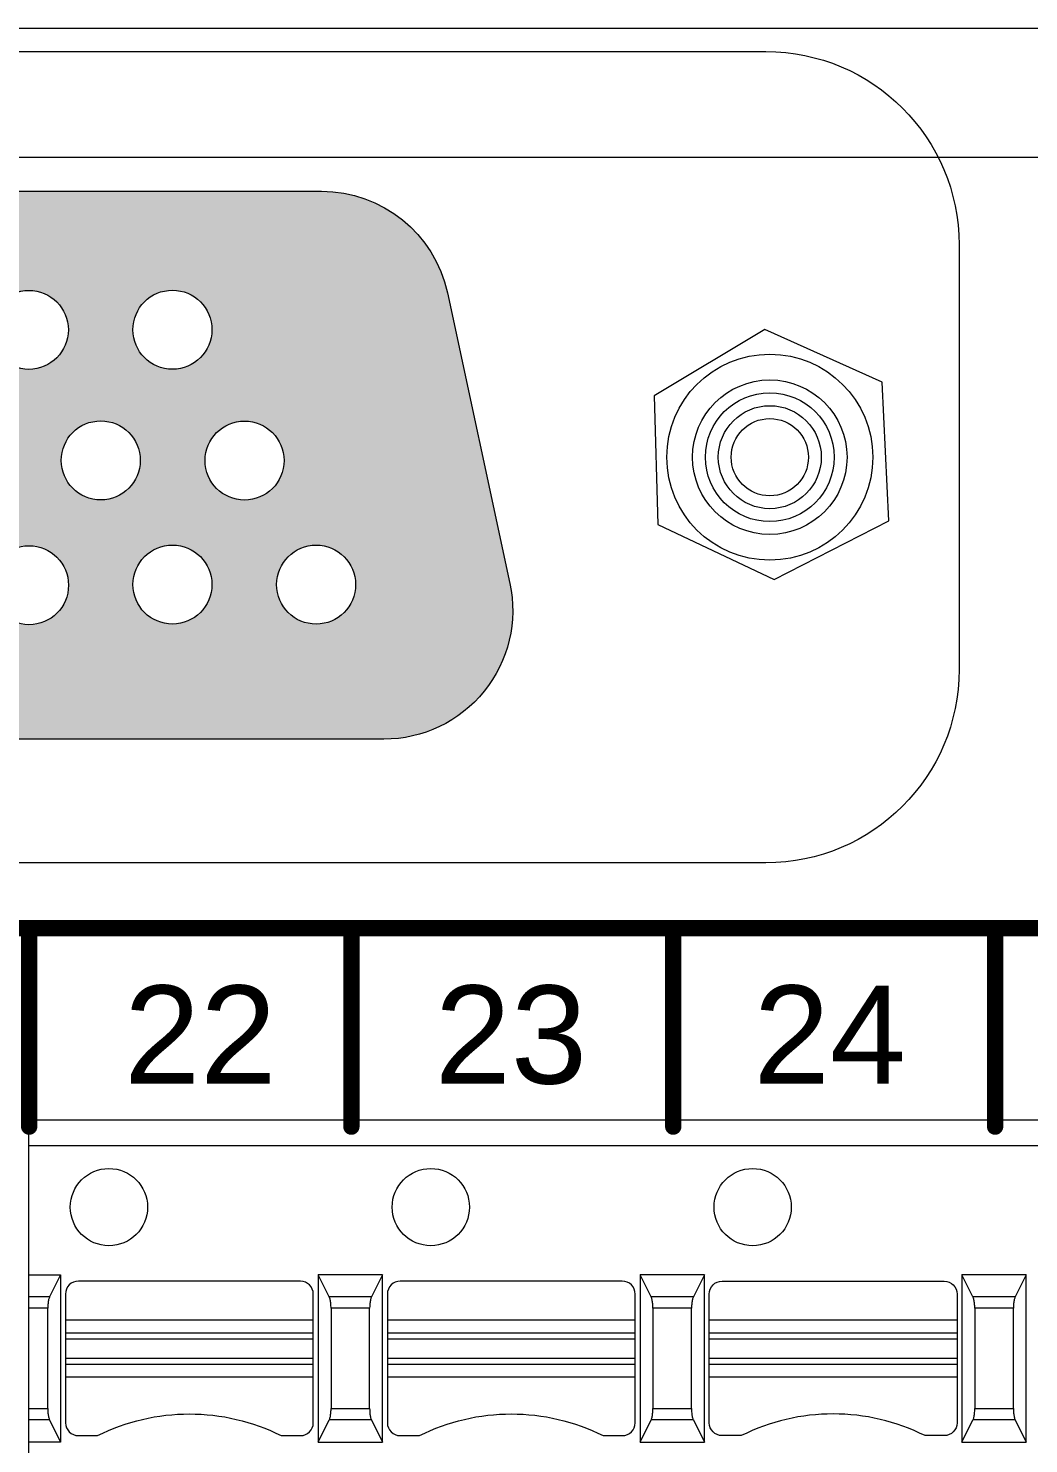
# Model space of a CAD drawing. Header units: millimetres. Extents: x 485.8 to 560.8, y 382.8 to 430.9.
# Drawn here: x 528.37 to 543.91, y 407.37 to 429.35 of the extents above; entities that cross this region are included whole.
import ezdxf

# ---------------------------------------------------------------- set-up
doc = ezdxf.new("R2010")
doc.units = ezdxf.units.MM
doc.linetypes.add('Dashed', pattern=[2, 1, -1])
for name, color, linetype, lineweight in [('AM_0', 7, 'Continuous', 50), ('AM_4', 3, 'Continuous', 25), ('AM_9', 6, 'Dashed', 25)]:
    doc.layers.add(name, color=color, linetype=linetype, lineweight=lineweight)
doc.layers.add('TOPOVERLAY', color=2, linetype='Continuous')
doc.styles.get("Standard").update_dxf_attribs({"font": 'arial.ttf'})

msp = doc.modelspace()

# ---------------------------------------------------------------- hatches: boundary and pattern name
at = {"lineweight": 5}
h = msp.add_hatch(color=256, dxfattribs=at)
h.dxf.hatch_style = 1
h.set_gradient(color1=(51, 51, 51), color2=(0, 0, 0), one_color=1)
edge = h.paths.add_edge_path()
edge.add_line((513.311210037104, 426.8215207425971), (532.9243097366672, 426.8215207425971))
edge.add_arc((532.9243097366672, 424.8215207425971), 2.000000000000018, 12.147341802023504, 90.00000000000051, ccw=False)
edge.add_line((534.8795291394754, 425.2423735516437), (535.85069422332, 420.7304853702043))
edge.add_arc((533.8954748205118, 420.3096325611577), 2.000000000000012, -90.00000000000051, 12.147341802022709, ccw=False)
edge.add_line((533.8954748205118, 418.3096325611577), (512.5281929277025, 418.3096325611577))
edge.add_arc((512.5281929277025, 420.3096325611577), 2.000000000000026, 170.1546444053658, 270.00000000000006, ccw=False)
edge.add_line((510.5576472253986, 420.651611559243), (511.3406643348001, 425.1634997406824))
edge.add_arc((513.311210037104, 424.8215207425971), 2.000000000000023, 89.99999999999989, 170.154644405366, ccw=False)
edge = h.paths.add_edge_path(flags=16)
edge.add_arc((530.6088553819028, 424.6700841731696), 0.6136061035397146, 0, 360)
edge = h.paths.add_edge_path(flags=16)
edge.add_arc((528.3792766018151, 424.6682367855535), 0.6136061035397146, 0, 360)
edge = h.paths.add_edge_path(flags=16)
edge.add_arc((526.1476979449645, 424.6653407600399), 0.6136061035397146, 0, 360)
edge = h.paths.add_edge_path(flags=16)
edge.add_arc((523.9160004835541, 424.6703742219499), 0.6136061035397146, 0, 360)
edge = h.paths.add_edge_path(flags=16)
edge.add_arc((521.6837684016219, 424.6639574504722), 0.6136061035397146, 0, 360)
edge = h.paths.add_edge_path(flags=16)
edge.add_arc((519.4483153960583, 424.6682992575986), 0.6136061035397146, 0, 360)
edge = h.paths.add_edge_path(flags=16)
edge.add_arc((516.8094201994853, 424.5560829014085), 0.6136061035397146, 0, 360)
edge = h.paths.add_edge_path(flags=16)
edge.add_arc((514.5782837596088, 424.5725621344173), 0.6136061035397146, 0, 360)
edge = h.paths.add_edge_path(flags=16)
edge.add_arc((531.7291348067279, 422.6370800104569), 0.6136061035397146, 0, 360)
edge = h.paths.add_edge_path(flags=16)
edge.add_arc((529.4954836703268, 422.6402794716178), 0.6136061035397146, 0, 360)
edge = h.paths.add_edge_path(flags=16)
edge.add_arc((527.260862296685, 422.6314753755642), 0.6136061035397146, 0, 360)
edge = h.paths.add_edge_path(flags=16)
edge.add_arc((525.0313363186247, 422.63419737181), 0.6136061035397146, 0, 360)
edge = h.paths.add_edge_path(flags=16)
edge.add_arc((522.7989656313725, 422.6414842896284), 0.6136061035397146, 0, 360)
edge = h.paths.add_edge_path(flags=16)
edge.add_arc((520.1656688256361, 422.6266516412334), 0.6136061035397146, 0, 360)
edge = h.paths.add_edge_path(flags=16)
edge.add_arc((517.9253580336116, 422.6326712689966), 0.6136061035397146, 0, 360)
edge = h.paths.add_edge_path(flags=16)
edge.add_arc((515.69162769417, 422.6377627406628), 0.6136061035397146, 0, 360)
edge = h.paths.add_edge_path(flags=16)
edge.add_arc((532.8417258477132, 420.7104689168842), 0.6136061035397146, 0, 360)
edge = h.paths.add_edge_path(flags=16)
edge.add_arc((530.6094805652749, 420.711169496246), 0.6136061035397146, 0, 360)
edge = h.paths.add_edge_path(flags=16)
edge.add_arc((528.3807466176152, 420.700705428711), 0.6136061035397146, 0, 360)
edge = h.paths.add_edge_path(flags=16)
edge.add_arc((526.147517897429, 420.7086840013131), 0.6136061035397146, 0, 360)
edge = h.paths.add_edge_path(flags=16)
edge.add_arc((523.9131011316406, 420.7047393379012), 0.6136061035397146, 0, 360)
edge = h.paths.add_edge_path(flags=16)
edge.add_arc((521.6857070354092, 420.6984028876246), 0.6136061035397146, 0, 360)
edge = h.paths.add_edge_path(flags=16)
edge.add_arc((519.0495263836564, 420.6979878947541), 0.6136061035397146, 0, 360)
edge = h.paths.add_edge_path(flags=16)
edge.add_arc((516.8206802316907, 420.6917808508561), 0.6136061035397146, 0, 360)
edge = h.paths.add_edge_path(flags=16)
edge.add_arc((514.5788645819028, 420.7100717731697), 0.6136061035397146, 0, 360)
edge = h.paths.add_edge_path(flags=16)
edge.add_arc((513.4577389486493, 422.6274370040847), 0.6136061035397146, 0, 360)

# ---------------------------------------------------------------- linework, layer by layer
at = {"color": 0, "lineweight": 5}
for p, q in [((491.2878524278411, 429.3520760662982), (555.2878524278411, 429.3520760662982)), ((487.2878625219028, 427.3520783331696), (559.2878625218087, 427.3520783331688))]:
    msp.add_line(p, q, dxfattribs=at)
for points in [[(506.6288483819028, 428.9900653731697), (539.8288715819028, 428.9900653731697, -0.4142135623731), (542.8288715819028, 425.9900653731697), (542.8288715819028, 419.3900905731696, -0.4142135623731), (539.8288715819028, 416.3900905731696), (506.6288483819028, 416.3900905731696, -0.4142135623731), (503.6288483819028, 419.3900905731696), (503.6288483819028, 425.9900653731697, -0.4142135623731)], [(513.311210037104, 426.8215207425971), (532.9243097366672, 426.8215207425971, -0.35339521759623), (534.8795291394754, 425.2423735516437), (535.85069422332, 420.7304853702043, -0.47776493813256), (533.8954748205118, 418.3096325611577), (512.5281929277025, 418.3096325611577, -0.4654864304279), (510.5576472253986, 420.651611559243), (511.3406643348001, 425.1634997406824, -0.36473457445527)]]:
    msp.add_lwpolyline(points, format="xyb", close=True, dxfattribs=at)
msp.add_lwpolyline([(539.8092072614008, 424.673590395522), (538.0944272457982, 423.6442559027113), (538.1495390529456, 421.6450153747325), (539.9564601760744, 420.7876729374351), (541.7354305684466, 421.7016009122027), (541.6345977112328, 423.8563084945464)], close=True, dxfattribs=at)
for centre, radius in [((528.3792766018151, 424.6682367855535), 0.6136061035397146), ((530.6088553819028, 424.6700841731696), 0.6136061035397146), ((539.8888469819028, 422.6900779731697), 1.6), ((539.8888469819028, 422.6900779731697), 1.2), ((539.8888469819028, 422.6900779731697), 1), ((539.8888469819028, 422.6900779731697), 0.8), ((529.4954836703268, 422.6402794716178), 0.6136061035397146), ((531.7291348067279, 422.6370800104569), 0.6136061035397146), ((539.8888469819028, 422.6900779731697), 0.6), ((528.3807466176152, 420.700705428711), 0.6136061035397146), ((530.6094805652749, 420.711169496246), 0.6136061035397146), ((532.8417258477132, 420.7104689168842), 0.6136061035397146)]:
    msp.add_circle(centre, radius, dxfattribs=at)
at = {"layer": 'AM_0', "color": 0, "lineweight": 5, "ltscale": 0.09573408729015}
for p, q in [((532.7978637819027, 408.9910839731697), (528.9478637819028, 408.9910839731697)), ((537.7978637819027, 408.9910839731697), (533.9478637819028, 408.9910839731697)), ((542.7978637819027, 408.9910839731697), (538.9478637819028, 408.9910839731697)), ((532.7978637819027, 408.6910839731697), (528.9478637819028, 408.6910839731697)), ((537.7978637819027, 408.6910839731697), (533.9478637819028, 408.6910839731697)), ((542.7978637819027, 408.6910839731697), (538.9478637819028, 408.6910839731697)), ((528.7010990760203, 407.7346133849344), (528.3728637819028, 407.7346133849344))]:
    msp.add_line(p, q, dxfattribs=at)
at = {"layer": 'AM_0', "color": 0, "lineweight": 5, "ltscale": 0.15373995943762}
msp.add_lwpolyline([(558.3728637819028, 402.0910839731696), (558.3728637819028, 412.3910839731695), (528.3728637819028, 412.3910839731695), (528.3728637819028, 402.0910839731696, 0.4142135623731)], format="xyb", dxfattribs=at)
at = {"layer": 'AM_0', "color": 0, "lineweight": 5, "ltscale": 0.09573408729015}
for points in [[(528.3728637819028, 409.9910839731697), (528.8728637819028, 409.9910839731697), (528.8728637819028, 407.3910839731695), (528.3728637819028, 407.3910839731695)], [(528.8728637819028, 409.9910839731697), (528.7010990760203, 409.6475545614048), (528.6970931349193, 409.6386801441038), (528.6933086926821, 409.6285302187443), (528.6897745511989, 409.6171820323875), (528.6865176074206, 409.6047219515835), (528.683562648656, 409.591244805071), (528.6809321639254, 409.5768531620729), (528.678646172806, 409.5616565516818), (528.6767220730707, 409.5457706292789), (528.6751745082798, 409.5293162963262), (528.6740152563365, 409.5124187802326), (528.6732531398474, 409.4952066812984), (528.6728939589797, 409.47781099399), (528.6728637819027, 409.4710839647403)], [(533.0728637819028, 409.4710839579734), (533.0726608328208, 409.4885151065807), (533.0720535294339, 409.5058135937377), (533.071046493687, 409.5228477675116), (533.0696473897307, 409.539487987555), (533.0678668655906, 409.5556076117452), (533.0657184721307, 409.5710839600092), (533.0632185599226, 409.5857992479919), (533.0603861548074, 409.599641483466), (533.057242813098, 409.6125053186615), (533.0538124575236, 409.6242928520255), (533.0501211951608, 409.6349143733112), (533.0461971187455, 409.6442890463284), (533.0446284877852, 409.6475545614048), (532.8728637819028, 409.9910839731697)], [(533.8728637819028, 409.9910839731697), (533.7010990760203, 409.6475545614048), (533.6970931349193, 409.6386801441038), (533.6933086926821, 409.6285302187443), (533.6897745511989, 409.6171820323875), (533.6865176074206, 409.6047219515835), (533.683562648656, 409.591244805071), (533.6809321639254, 409.5768531620729), (533.678646172806, 409.5616565516818), (533.6767220730707, 409.5457706292789), (533.6751745082798, 409.5293162963262), (533.6740152563365, 409.5124187802326), (533.6732531398474, 409.4952066812984), (533.6728939589797, 409.47781099399), (533.6728637819027, 409.4710839506695)], [(538.0728637819028, 409.4710839579734), (538.0726608328208, 409.4885151065807), (538.0720535294339, 409.5058135937377), (538.071046493687, 409.5228477675116), (538.0696473897307, 409.539487987555), (538.0678668655906, 409.5556076117452), (538.0657184721307, 409.5710839600092), (538.0632185599226, 409.5857992479919), (538.0603861548074, 409.599641483466), (538.057242813098, 409.6125053186615), (538.0538124575236, 409.6242928520255), (538.0501211951608, 409.6349143733112), (538.0461971187455, 409.6442890463284), (538.0446284877852, 409.6475545614048), (537.8728637819028, 409.9910839731697)], [(538.8728637819028, 409.9910839731697), (538.7010990760203, 409.6475545614048), (538.6970931349193, 409.6386801441038), (538.6933086926821, 409.6285302187443), (538.6897745511989, 409.6171820323875), (538.6865176074206, 409.6047219515835), (538.683562648656, 409.591244805071), (538.6809321639254, 409.5768531620729), (538.678646172806, 409.5616565516818), (538.6767220730707, 409.5457706292789), (538.6751745082798, 409.5293162963262), (538.6740152563365, 409.5124187802326), (538.6732531398474, 409.4952066812984), (538.6728939589797, 409.47781099399), (538.6728637819027, 409.4710839506695)], [(543.0728637819028, 409.4710839579734), (543.0726608328208, 409.4885151065807), (543.0720535294339, 409.5058135937377), (543.071046493687, 409.5228477675116), (543.0696473897307, 409.539487987555), (543.0678668655906, 409.5556076117452), (543.0657184721307, 409.5710839600092), (543.0632185599226, 409.5857992479919), (543.0603861548074, 409.599641483466), (543.057242813098, 409.6125053186615), (543.0538124575236, 409.6242928520255), (543.0501211951608, 409.6349143733112), (543.0461971187455, 409.6442890463284), (543.0446284877852, 409.6475545614048), (542.8728637819028, 409.9910839731697)], [(543.8728637819028, 409.9910839731697), (543.7010990760203, 409.6475545614048), (543.6970931349193, 409.6386801441038), (543.6933086926821, 409.6285302187443), (543.6897745511989, 409.6171820323875), (543.6865176074206, 409.6047219515835), (543.683562648656, 409.591244805071), (543.6809321639254, 409.5768531620729), (543.678646172806, 409.5616565516818), (543.6767220730707, 409.5457706292789), (543.6751745082798, 409.5293162963262), (543.6740152563365, 409.5124187802326), (543.6732531398474, 409.4952066812984), (543.6728939589797, 409.47781099399), (543.6728637819027, 409.4710839506695)], [(528.6728637819027, 407.9110839731695), (528.6730667313378, 407.8936528246202), (528.6736740350756, 407.8763543376363), (528.6746810711674, 407.859320164149), (528.6760801754609, 407.8426799445044), (528.6778606999275, 407.8265603208215), (528.680009093701, 407.8110839731696), (528.6825090062074, 407.7963686858993), (528.685341411603, 407.7825264512323), (528.6884847535729, 407.7696626169322), (528.6919151093861, 407.7578750845457), (528.6956063719641, 407.7472535643119), (528.6995304485694, 407.7378788924127), (528.7010990760203, 407.7346133849344), (528.8728637819028, 407.3910839731695)], [(532.8728637819028, 407.3910839731695), (533.0446284877852, 407.7346133849344), (533.0486344288862, 407.7434878022357), (533.0524188711235, 407.7536377275949), (533.0559530126067, 407.7649859139517), (533.059209956385, 407.7774459947557), (533.0621649151495, 407.7909231412682), (533.0647953998802, 407.8053147842666), (533.0670813909995, 407.8205113946576), (533.0690054907349, 407.8363973170603), (533.0705530555257, 407.852851650013), (533.071712307469, 407.8697491661067), (533.0724744239582, 407.8869612650408), (533.0728336048259, 407.9043569523494), (533.0728637819028, 407.9110839731695)], [(533.6728637819027, 407.9110839616271), (533.6730667316061, 407.8936528131217), (533.6736740356099, 407.8763543262692), (533.6746810719641, 407.859320153), (533.6760801765134, 407.8426799336582), (533.6778607012283, 407.8265603103605), (533.68000909524, 407.8110839631736), (533.6825090079727, 407.7963686764444), (533.6853414135816, 407.7825264423902), (533.6884847557493, 407.7696626087707), (533.6919151117439, 407.7578750771265), (533.6956063744855, 407.7472535576915), (533.6995304512351, 407.7378788866415), (533.7010990760203, 407.7346133849344), (533.8728637819028, 407.3910839731695)], [(537.8728637819028, 407.3910839731695), (538.0446284877852, 407.7346133849344), (538.0486344288862, 407.7434878022357), (538.0524188711235, 407.7536377275949), (538.0559530126067, 407.7649859139517), (538.059209956385, 407.7774459947557), (538.0621649151495, 407.7909231412682), (538.0647953998802, 407.8053147842666), (538.0670813909995, 407.8205113946576), (538.0690054907349, 407.8363973170603), (538.0705530555257, 407.852851650013), (538.071712307469, 407.8697491661067), (538.0724744239582, 407.8869612650408), (538.0728336048259, 407.9043569523494), (538.0728637819028, 407.9110839731695)], [(538.6728637819027, 407.9110839616271), (538.6730667316061, 407.8936528131217), (538.6736740356099, 407.8763543262692), (538.6746810719641, 407.859320153), (538.6760801765134, 407.8426799336582), (538.6778607012283, 407.8265603103605), (538.68000909524, 407.8110839631736), (538.6825090079727, 407.7963686764444), (538.6853414135816, 407.7825264423902), (538.6884847557493, 407.7696626087707), (538.6919151117439, 407.7578750771265), (538.6956063744855, 407.7472535576915), (538.6995304512351, 407.7378788866415), (538.7010990760203, 407.7346133849344), (538.8728637819028, 407.3910839731695)], [(542.8728637819028, 407.3910839731695), (543.0446284877852, 407.7346133849344), (543.0486344288862, 407.7434878022357), (543.0524188711235, 407.7536377275949), (543.0559530126067, 407.7649859139517), (543.059209956385, 407.7774459947557), (543.0621649151495, 407.7909231412682), (543.0647953998802, 407.8053147842666), (543.0670813909995, 407.8205113946576), (543.0690054907349, 407.8363973170603), (543.0705530555257, 407.852851650013), (543.071712307469, 407.8697491661067), (543.0724744239582, 407.8869612650408), (543.0728336048259, 407.9043569523494), (543.0728637819028, 407.9110839731695)], [(543.6728637819027, 407.9110839616271), (543.6730667316061, 407.8936528131217), (543.6736740356099, 407.8763543262692), (543.6746810719641, 407.859320153), (543.6760801765134, 407.8426799336582), (543.6778607012283, 407.8265603103605), (543.68000909524, 407.8110839631736), (543.6825090079727, 407.7963686764444), (543.6853414135816, 407.7825264423902), (543.6884847557493, 407.7696626087707), (543.6919151117439, 407.7578750771265), (543.6956063744855, 407.7472535576915), (543.6995304512351, 407.7378788866415), (543.7010990760203, 407.7346133849344), (543.8728637819028, 407.3910839731695)]]:
    msp.add_lwpolyline(points, dxfattribs=at)
for points in [[(532.5978637819029, 407.4910839731697, 0.4142135623731), (532.7978637819027, 407.6910839731697), (532.7978637819027, 409.6910839731697, 0.4142135623731), (532.5978637819029, 409.8910839731695), (529.1478637819026, 409.8910839731698, 0.4142135623731), (528.9478637819028, 409.6910839731697), (528.9478637819028, 407.6910839731697, 0.4142135623731), (529.1478637819026, 407.4910839731697), (529.4453988086021, 407.4910839731697, -0.23643312187167), (532.3003287552032, 407.4910839731697)], [(534.1478637819026, 409.8910839731698, 0.4142135623731), (533.9478637819028, 409.6910839731697), (533.9478637819028, 407.6910839731697, 0.4142135623731), (534.1478637819026, 407.4910839731697), (534.4453988086024, 407.4910839731697, -0.23643312187167), (537.3003287552034, 407.4910839731697), (537.5978637819029, 407.4910839731697, 0.4142135623731), (537.7978637819027, 407.6910839731697), (537.7978637819027, 409.6910839731697, 0.4142135623731), (537.5978637819029, 409.8910839731698)], [(542.5978637819029, 407.4910839731697), (542.3003287552032, 407.4910839731697, 0.23643312187167), (539.4453988086024, 407.4910839731697), (539.1478637819026, 407.4910839731697, -0.4142135623731), (538.9478637819028, 407.6910839731697), (538.9478637819028, 409.6910839731697, -0.4142135623731), (539.1478637819026, 409.8910839731698), (542.5978637819029, 409.8910839731695, -0.4142135623731), (542.7978637819027, 409.6910839731697), (542.7978637819027, 407.6910839731697, -0.4142135623731)]]:
    msp.add_lwpolyline(points, format="xyb", close=True, dxfattribs=at)
for points in [[(532.8728637819028, 407.3910839731695), (533.8728637819028, 407.3910839731695), (533.8728637819028, 409.9910839731697), (532.8728637819028, 409.9910839731697)], [(537.8728637819028, 407.3910839731695), (538.8728637819028, 407.3910839731695), (538.8728637819028, 409.9910839731697), (537.8728637819028, 409.9910839731697)], [(543.8728637819028, 409.9910839731697), (542.8728637819028, 409.9910839731697), (542.8728637819028, 407.3910839731695), (543.8728637819028, 407.3910839731695)], [(533.6728637819027, 409.4710839731697), (533.0728637819028, 409.4710839731697), (533.0728637819028, 407.9110839731695), (533.6728637819027, 407.9110839731695)], [(538.6728637819027, 409.4710839731697), (538.0728637819028, 409.4710839731697), (538.0728637819028, 407.9110839731695), (538.6728637819027, 407.9110839731695)], [(543.6728637819027, 409.4710839731697), (543.0728637819028, 409.4710839731697), (543.0728637819028, 407.9110839731695), (543.6728637819027, 407.9110839731695)]]:
    msp.add_lwpolyline(points, close=True, dxfattribs=at)
at = {"layer": 'AM_0', "color": 0, "lineweight": 5, "ltscale": 0.15373995943762}
for centre in [(529.6228637819028, 411.0410839731696), (534.6228637819028, 411.0410839731696), (539.6228637819028, 411.0410839731696)]:
    msp.add_circle(centre, 0.6, dxfattribs=at)
at = {"layer": 'AM_4', "color": 0, "lineweight": 5, "ltscale": 0.09573408729015}
for p, q in [((528.7010990760203, 409.6475545614048), (528.3728637819028, 409.6475545614048)), ((533.7010990760203, 409.6475545614048), (533.0446284877852, 409.6475545614048)), ((538.7010990760203, 409.6475545614048), (538.0446284877852, 409.6475545614048)), ((543.7010990760203, 409.6475545614048), (543.0446284877852, 409.6475545614048)), ((532.7978637819027, 409.282332785901), (528.9478637819028, 409.282332785901)), ((537.7978637819027, 409.282332785901), (533.9478637819028, 409.282332785901)), ((542.7978637819027, 409.282332785901), (538.9478637819028, 409.282332785901)), ((532.7978637819027, 409.0853712352987), (528.9478637819028, 409.0853712352987)), ((537.7978637819027, 409.0853712352987), (533.9478637819028, 409.0853712352987)), ((542.7978637819027, 409.0853712352987), (538.9478637819028, 409.0853712352987)), ((532.7978637819027, 408.5967967110407), (528.9478637819028, 408.5967967110407)), ((537.7978637819027, 408.5967967110407), (533.9478637819028, 408.5967967110407)), ((542.7978637819027, 408.5967967110407), (538.9478637819028, 408.5967967110407)), ((532.7978637819027, 408.3998351604382), (528.9478637819028, 408.3998351604382)), ((537.7978637819027, 408.3998351604382), (533.9478637819028, 408.3998351604382)), ((542.7978637819027, 408.3998351604382), (538.9478637819028, 408.3998351604382)), ((533.7010990760203, 407.7346133849344), (533.0446284877852, 407.7346133849344)), ((538.7010990760203, 407.7346133849344), (538.0446284877852, 407.7346133849344)), ((543.7010990760203, 407.7346133849344), (543.0446284877852, 407.7346133849344))]:
    msp.add_line(p, q, dxfattribs=at)
msp.add_lwpolyline([(528.3728637819028, 407.9110839731695), (528.6728637819027, 407.9110839731695), (528.6728637819027, 409.4710839731697), (528.3728637819028, 409.4710839731697)], dxfattribs=at)
at = {"layer": 'AM_9', "color": 0, "linetype": 'Continuous', "lineweight": 5, "ltscale": 0.15373995943762}
msp.add_line((558.3728637819028, 411.9910839731697), (528.3728637819028, 411.9910839731697), dxfattribs=at)
at = {"layer": 'TOPOVERLAY', "color": 0, "lineweight": 5, "const_width": 0.254}
for points in [[(488.3678679819028, 415.3740905731696), (558.2728589819028, 415.3740905731696)], [(528.3838687219028, 412.2910893731696), (528.3838687219028, 415.3740905731696)], [(533.3888625219029, 412.2910842931696), (533.3888625219029, 415.3740854931696)], [(538.3888525219028, 412.2910842931696), (538.3888525219028, 415.3740854931696)], [(543.3888730019028, 412.2910842931696), (543.3888730019028, 415.3740854931696)]]:
    msp.add_lwpolyline(points, dxfattribs=at)
at = {"layer": 'TOPOVERLAY', "color": 0, "lineweight": 5, "const_width": 0.127}
for points in [[(528.3203687219028, 415.3740905731696, 1), (528.4473687219029, 415.3740905731696, 1)], [(533.3253625219028, 415.3740854931696, 1), (533.4523625219028, 415.3740854931696, 1)], [(538.3253525219028, 415.3740854931696, 1), (538.4523525219029, 415.3740854931696, 1)], [(543.3253730019028, 415.3740854931696, 1), (543.4523730019027, 415.3740854931696, 1)], [(528.3203687219028, 412.2910893731696, 1), (528.4473687219029, 412.2910893731696, 1)], [(533.3253625219028, 412.2910842931696, 1), (533.4523625219028, 412.2910842931696, 1)], [(538.3253525219028, 412.2910842931696, 1), (538.4523525219029, 412.2910842931696, 1)], [(543.3253730019028, 412.2910842931696, 1), (543.4523730019027, 412.2910842931696, 1)]]:
    msp.add_lwpolyline(points, format="xyb", close=True, dxfattribs=at)

# ---------------------------------------------------------------- texts
at = {"layer": 'TOPOVERLAY', "color": 0, "lineweight": 5}
for s, p in [('22', (529.8568629819029, 412.9590839731696)), ('23', (534.6828629819029, 412.9590839731696)), ('24', (539.6358629819028, 412.9590839731696))]:
    msp.add_text(s, height=1.524, dxfattribs=at).set_placement(p)

doc.saveas('drawing.dxf')
